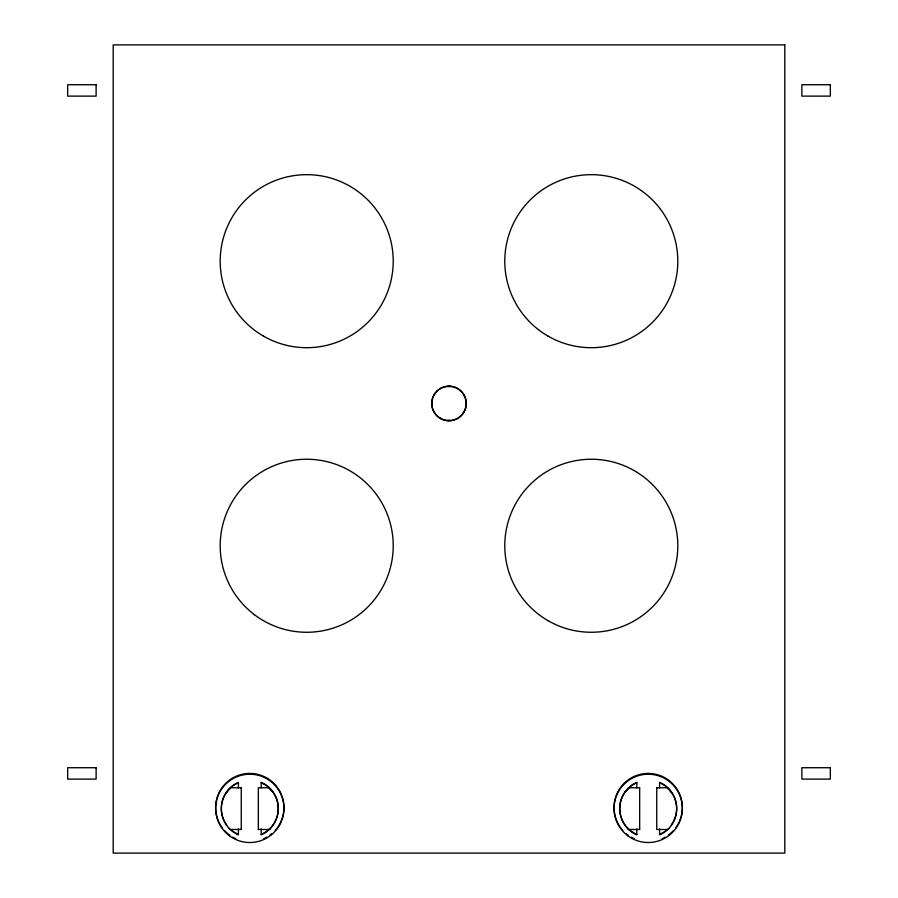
<?xml version="1.0" encoding="UTF-8"?>
<svg xmlns="http://www.w3.org/2000/svg" width="898" height="898" viewBox="0 0 898 898"><rect width="100%" height="100%" fill="white"/><g stroke="black" fill="none" stroke-linecap="round" stroke-linejoin="round"><path stroke-width="1.35" d="M226.767 792.238L229.046 789.443M625.176 792.238L627.455 789.443M229.046 789.488L230.853 787.759L241.259 787.793M258.332 829.449L269.434 829.494L270.545 828.405M627.455 789.488L629.262 787.759L639.668 787.793M668.954 828.405L667.843 829.494L656.741 829.494L656.741 787.759M662.432 832.974L659.592 834.422M238.408 782.764L237.678 783.056A28.455 28.455 0 0 0 237.678 834.556L238.408 834.848L238.408 828.944M261.183 834.422L265.045 832.39A28.455 28.455 0 0 0 272.094 826.037M636.817 782.764L636.087 783.056A28.455 28.455 0 0 0 636.087 834.556L636.817 834.848L636.817 828.944M447.215 386.488L450.785 386.488M447.215 420.444L450.785 420.444M656.741 787.793L667.147 787.759L668.954 789.488M229.046 828.405L230.157 829.494L241.259 829.449M627.455 828.405L628.566 829.494L639.668 829.449M659.592 782.764L660.322 783.056A28.455 28.455 0 0 1 660.322 834.556L659.592 834.848L659.592 828.944M636.817 834.422L632.955 832.39A28.455 28.455 0 0 1 625.906 826.037M261.183 782.764L261.913 783.056A28.455 28.455 0 0 1 261.913 834.556L261.183 834.848L261.183 828.944M238.408 834.422L235.568 832.974M270.545 789.488L268.738 787.759L258.332 787.759L258.332 829.494M668.954 789.443L671.233 792.238M270.545 789.443L272.824 792.238M659.592 787.86L659.592 782.349L663.454 784.336A28.455 28.455 0 0 1 671.233 825.094M639.668 787.759L639.668 829.494M636.817 787.86L636.817 782.349L632.955 784.336A28.455 28.455 0 0 0 621.742 818.841M261.183 787.86L261.183 782.349L265.045 784.336A28.455 28.455 0 0 1 276.258 818.841M241.259 787.759L241.259 829.494M238.408 787.86L238.408 782.349L234.546 784.336A28.455 28.455 0 0 0 226.767 825.094M275.798 819.941A28.455 28.455 0 0 1 272.824 825.094M234.546 832.39A28.455 28.455 0 0 1 231.662 830.291M218.596 821.457A34.146 34.146 0 0 1 252.776 773.548A34.146 34.146 0 0 1 278.111 826.665M277.426 827.642A34.146 34.146 0 0 1 275.17 830.414M271.746 833.726A34.146 34.146 0 0 1 269.871 835.196M266.874 837.138A34.146 34.146 0 0 1 263.686 838.766M235.905 838.766A34.146 34.146 0 0 1 232.717 837.138M229.72 835.196A34.146 34.146 0 0 1 224.421 830.414M222.165 827.642A34.146 34.146 0 0 1 220.841 825.666M220.223 824.645A34.146 34.146 0 0 1 219.101 822.534M666.338 830.291A28.455 28.455 0 0 1 663.454 832.39M625.176 825.094A28.455 28.455 0 0 1 622.202 819.941M619.889 826.665A34.146 34.146 0 0 1 645.224 773.548A34.146 34.146 0 0 1 679.404 821.457M678.899 822.534A34.146 34.146 0 0 1 677.777 824.645M677.159 825.666A34.146 34.146 0 0 1 675.835 827.642M673.579 830.414A34.146 34.146 0 0 1 668.28 835.196M665.283 837.138A34.146 34.146 0 0 1 662.095 838.766M634.314 838.766A34.146 34.146 0 0 1 631.126 837.138M628.129 835.196A34.146 34.146 0 0 1 626.254 833.726M622.83 830.414A34.146 34.146 0 0 1 620.574 827.642M784.796 44.9L113.204 44.9L113.204 853.1L784.796 853.1L784.796 44.9M96.12 84.738L67.664 84.738L67.664 96.12L96.12 96.12L96.12 84.738M830.336 84.738L801.88 84.738L801.88 96.12L830.336 96.12L830.336 84.738M96.12 767.723L67.664 767.723L67.664 779.105L96.12 779.105L96.12 767.723M830.336 767.723L801.88 767.723L801.88 779.105L830.336 779.105L830.336 767.723M548.038 336.099A86.511 86.511 0 0 0 677.799 261.183A86.511 86.511 0 0 0 548.038 186.256A86.511 86.511 0 0 0 548.038 336.099M263.451 336.099A86.511 86.511 0 0 0 393.223 261.183A86.511 86.511 0 0 0 263.451 186.256A86.511 86.511 0 0 0 263.451 336.099M254.403 614.67A86.511 86.511 0 0 0 392.538 556.603A86.511 86.511 0 0 0 273.183 466.006A86.511 86.511 0 0 0 254.403 614.67M548.038 620.675A86.511 86.511 0 0 0 677.799 545.76A86.511 86.511 0 0 0 548.038 470.833A86.511 86.511 0 0 0 548.038 620.675M440.323 418.502A17.354 17.354 0 0 0 466.354 403.471A17.354 17.354 0 0 0 440.323 388.43A17.354 17.354 0 0 0 440.323 418.502M229.72 835.993A34.146 34.146 0 0 0 283.757 811.938A34.146 34.146 0 0 0 235.905 777.174A34.146 34.146 0 0 0 229.72 835.993M628.129 835.993A34.146 34.146 0 0 0 682.166 811.938A34.146 34.146 0 0 0 634.314 777.174A34.146 34.146 0 0 0 628.129 835.993M440.458 418.255A17.073 17.073 0 0 0 466.073 403.471A17.073 17.073 0 0 0 440.458 388.677A17.073 17.073 0 0 0 440.458 418.255"/></g></svg>
